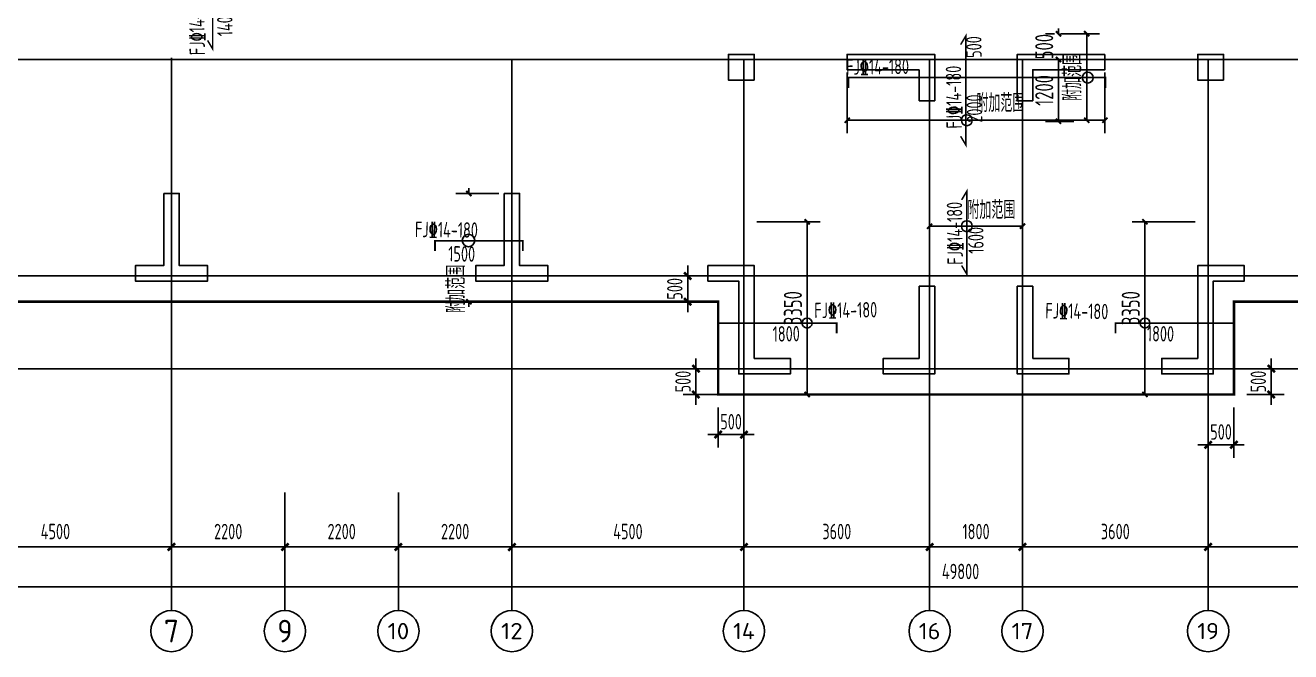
# Model space of a CAD drawing. Extents: x 627893 to 789462, y -407363 to 145317.
# Drawn here: x 681040 to 705575, y -302535 to -290379 of the extents above; entities that cross this region are included whole.
import ezdxf
from ezdxf.enums import TextEntityAlignment as Align

# ---------------------------------------------------------------- set-up
doc = ezdxf.new("R2010")
doc.units = 0
doc.header["$LTSCALE"] = 100
doc.layers.get('0').update_dxf_attribs({"linetype": 'CONTINUOUS'})
doc.layers.get('Defpoints').update_dxf_attribs({"linetype": 'CONTINUOUS'})
for name, color, linetype in [('AXIS', 3, 'CONTINUOUS'), ('AXIS_TEXT', 7, 'CONTINUOUS'), ('COLU', 255, 'CONTINUOUS'), ('DIM', 3, 'CONTINUOUS'), ('dim-wall', 7, 'CONTINUOUS'), ('dote', 253, 'CONTINUOUS'), ('WALL', 255, 'CONTINUOUS'), ('Z-CT', 2, 'CONTINUOUS'), ('支座钢筋标注', 173, 'CONTINUOUS'), ('板底钢筋', 24, 'CONTINUOUS'), ('楼板负筋钢筋', 1, 'CONTINUOUS')]:
    doc.layers.add(name, color=color, linetype=linetype)
doc.styles.add('_TCH_AXIS', font='tssdeng.shx', dxfattribs={"width": 0.7, "bigfont": 'tssdchn.shx'})
doc.styles.add('COMPLEX', font='tssdeng.shx', dxfattribs={"width": 0.7, "bigfont": 'tssdchn.shx'})
doc.styles.add('dim_font', font='tssdeng.shx', dxfattribs={"width": 0.7, "bigfont": 'tssdchn.shx'})
doc.styles.add('Jgcad-DIM', font='tssdeng.shx', dxfattribs={"width": 0.7, "bigfont": 'tssdchn.shx'})
doc.styles.get("Standard").update_dxf_attribs({"font": 'tssdeng.shx', "width": 0.7, "bigfont": 'tssdchn.shx'})
doc.styles.add('TSSD_Dimension', font='Tssdeng.shx', dxfattribs={"width": 0.7, "bigfont": 'tssdchn.shx'})
doc.dimstyles.new('DIMN', dxfattribs={"dimtxt": 300, "dimasz": 1, "dimexe": 250, "dimexo": 300, "dimgap": 150, "dimtad": 1, "dimdec": 0, "dimzin": 0, "dimdsep": 46, "dimtxsty": 'dim_font', "dimblk": '_DIMX', "dimcen": 0.09, "dimclrt": 7, "dimadec": 0, "dimazin": 0, "dimtfac": 1, "dimtdec": 0, "dimtix": 1, "dimtmove": 2, "dimatfit": 3, "dimldrblk": '_DIMX', "dimfxl": 250, "dimtolj": 1, "dimtzin": 0, "dimarcsym": 0})
doc.dimstyles.new('JGCAD_100_117', dxfattribs={"dimtxt": 351, "dimasz": 100, "dimexe": 250, "dimexo": 250, "dimgap": 100, "dimtad": 1, "dimdec": 0, "dimdsep": 46, "dimtxsty": 'Jgcad-DIM', "dimblk1": 'ARCHTICK', "dimblk2": 'ARCHTICK', "dimsah": 1, "dimcen": 0.09, "dimclre": 7, "dimclrt": 1, "dimadec": 3, "dimazin": 0, "dimtfac": 1, "dimtdec": 4, "dimtix": 1, "dimtofl": 0, "dimtmove": 2, "dimatfit": 3, "dimfxl": 1, "dimtolj": 1, "dimtzin": 0, "dimarcsym": 0})
doc.dimstyles.new('TSSD_100_100$0', dxfattribs={"dimtxt": 300, "dimasz": 100, "dimexe": 250, "dimexo": 250, "dimgap": 100, "dimtad": 1, "dimdec": 0, "dimzin": 0, "dimdsep": 46, "dimtxsty": 'TSSD_Dimension', "dimblk": '_TSDBK', "dimblk1": '_TSDBK', "dimblk2": '_TSDBK', "dimsah": 1, "dimcen": 0, "dimclrt": 7, "dimadec": 0, "dimazin": 0, "dimtfac": 1, "dimtdec": 0, "dimtix": 1, "dimtmove": 2, "dimatfit": 3, "dimldrblk": '_TSDBK', "dimfxl": 1, "dimtolj": 1, "dimtzin": 0, "dimarcsym": 0})

# ---------------------------------------------------------------- blocks, each defined once
blk = doc.blocks.new('_AXISO')
blk.add_circle((0, 0), 0.5)
at = {"layer": 'AXIS_TEXT', "style": 'COMPLEX', "width": 1.041667}
blk.add_attdef('A', text='', height=0.56, dxfattribs=at).set_placement((-0.25, -0.28), (0.25, -0.28), align=Align.FIT)
blk = doc.blocks.new('_DIMX')
blk.add_line((-150, 0), (150, 0))
at = {"const_width": 50}
blk.add_lwpolyline([(-70, -70), (70, 70)], dxfattribs=at)
blk = doc.blocks.new('_ArchTick')
at = {"color": 0, "linetype": 'ByBlock', "const_width": 0.4}
blk.add_lwpolyline([(-0.5, -0.5), (0.5, 0.5)], dxfattribs=at)
blk = doc.blocks.new('*D768')
at = {"layer": 'Defpoints', "color": 0}
for p in [(696978, -291043), (701974, -291043), (701974, -292221)]:
    blk.add_point(p, dxfattribs=at)
at = {"layer": 'dim-wall', "color": 7, "lineweight": -2}
for p, q in [((696978, -291293), (696978, -292471)), ((701974, -291293), (701974, -292471))]:
    blk.add_line(p, q, dxfattribs=at)
at = {"layer": 'dim-wall', "color": 0, "lineweight": -2}
blk.add_line((696978, -292221), (701974, -292221), dxfattribs=at)
at = {"layer": 'dim-wall', "color": 0, "lineweight": -2, "xscale": 100, "yscale": 100, "zscale": 100, "rotation": 180}
blk.add_blockref('_ArchTick', (696978, -292221), dxfattribs=at)
at = {"layer": 'dim-wall', "color": 0, "lineweight": -2, "xscale": 100, "yscale": 100, "zscale": 100}
blk.add_blockref('_ArchTick', (701974, -292221), dxfattribs=at)
at = {"layer": 'dim-wall', "color": 1, "insert": (699945, -291888), "char_height": 351, "attachment_point": 5, "style": 'Jgcad-DIM'}
blk.add_mtext('\\A1;\\A1;\\A1;\\A1;附加范围', dxfattribs=at)
blk = doc.blocks.new('*D769')
at = {"layer": 'Defpoints', "color": 0}
for p in [(700863, -290543), (700800, -292221), (701620, -292221)]:
    blk.add_point(p, dxfattribs=at)
at = {"layer": 'dim-wall', "color": 7, "lineweight": -2}
for p, q in [((701113, -290543), (701870, -290543)), ((701050, -292221), (701870, -292221))]:
    blk.add_line(p, q, dxfattribs=at)
at = {"layer": 'dim-wall', "color": 0, "lineweight": -2}
blk.add_line((701620, -290543), (701620, -292221), dxfattribs=at)
at = {"layer": 'dim-wall', "color": 0, "lineweight": -2, "xscale": 100, "yscale": 100, "zscale": 100}
for p, rotation in [((701620, -290543), 90), ((701620, -292221), 270)]:
    blk.add_blockref('_ArchTick', p, dxfattribs=dict(at, rotation=rotation))
at = {"layer": 'dim-wall', "color": 1, "insert": (701344, -291382), "char_height": 351, "attachment_point": 5, "rotation": 90, "style": 'Jgcad-DIM'}
blk.add_mtext('\\A1;\\A1;\\A1;\\A1;\\A1;附加范围', dxfattribs=at)
blk = doc.blocks.new('*D770')
at = {"layer": 'Defpoints', "color": 0}
for p in [(700374, -294278), (698574, -295443), (700374, -295443)]:
    blk.add_point(p, dxfattribs=at)
at = {"layer": 'dim-wall', "color": 7, "lineweight": -2}
for p, q in [((698574, -295193), (698574, -294028)), ((700374, -295193), (700374, -294028))]:
    blk.add_line(p, q, dxfattribs=at)
at = {"layer": 'dim-wall', "color": 0, "lineweight": -2}
blk.add_line((698574, -294278), (700374, -294278), dxfattribs=at)
at = {"layer": 'dim-wall', "color": 0, "lineweight": -2, "xscale": 100, "yscale": 100, "zscale": 100, "rotation": 180}
blk.add_blockref('_ArchTick', (698574, -294278), dxfattribs=at)
at = {"layer": 'dim-wall', "color": 0, "lineweight": -2, "xscale": 100, "yscale": 100, "zscale": 100}
blk.add_blockref('_ArchTick', (700374, -294278), dxfattribs=at)
at = {"layer": 'dim-wall', "color": 1, "insert": (699771, -293963), "char_height": 351, "attachment_point": 5, "style": 'Jgcad-DIM'}
blk.add_mtext('\\A1;\\A1;\\A1;附加范围', dxfattribs=at)
blk = doc.blocks.new('*D771')
at = {"layer": 'Defpoints', "color": 0}
for p in [(694974, -294193), (694974, -297543), (696199, -297543)]:
    blk.add_point(p, dxfattribs=at)
at = {"layer": 'dim-wall', "color": 7, "lineweight": -2}
for p, q in [((695224, -294193), (696449, -294193)), ((695224, -297543), (696449, -297543))]:
    blk.add_line(p, q, dxfattribs=at)
at = {"layer": 'dim-wall', "color": 0, "lineweight": -2}
blk.add_line((696199, -294193), (696199, -297543), dxfattribs=at)
at = {"layer": 'dim-wall', "color": 0, "lineweight": -2, "xscale": 100, "yscale": 100, "zscale": 100}
for p, rotation in [((696199, -294193), 90), ((696199, -297543), 270)]:
    blk.add_blockref('_ArchTick', p, dxfattribs=dict(at, rotation=rotation))
at = {"layer": 'dim-wall', "color": 1, "insert": (695923, -295868), "char_height": 351, "attachment_point": 5, "rotation": 90, "style": 'Jgcad-DIM'}
blk.add_mtext('\\A1;3350', dxfattribs=at)
blk = doc.blocks.new('*D774')
at = {"layer": 'Defpoints', "color": 0}
for p in [(690474, -293643), (689640, -295743), (690474, -295743)]:
    blk.add_point(p, dxfattribs=at)
at = {"layer": 'dim-wall', "color": 7, "lineweight": -2}
for p, q in [((690224, -293643), (689390, -293643)), ((690224, -295743), (689390, -295743))]:
    blk.add_line(p, q, dxfattribs=at)
at = {"layer": 'dim-wall', "color": 0, "lineweight": -2}
for p, q in [((689640, -293643), (689640, -293543)), ((689640, -295743), (689640, -295843))]:
    blk.add_line(p, q, dxfattribs=at)
at = {"layer": 'dim-wall', "color": 0, "lineweight": -2, "xscale": 100, "yscale": 100, "zscale": 100}
for p, rotation in [((689640, -293643), 270), ((689640, -295743), 90)]:
    blk.add_blockref('_ArchTick', p, dxfattribs=dict(at, rotation=rotation))
at = {"layer": 'dim-wall', "color": 1, "insert": (689392, -295495), "char_height": 351, "attachment_point": 5, "rotation": 90, "style": 'Jgcad-DIM'}
blk.add_mtext('\\A1;\\A1;\\A1;附加范围', dxfattribs=at)
blk = doc.blocks.new('*D780')
at = {"layer": 'Defpoints', "color": 0}
for p in [(701072, -291043), (701729, -291043), (701620, -292243)]:
    blk.add_point(p, dxfattribs=at)
at = {"layer": 'dim-wall', "color": 7, "lineweight": -2}
for p, q in [((701479, -291043), (700822, -291043)), ((701370, -292243), (700822, -292243))]:
    blk.add_line(p, q, dxfattribs=at)
at = {"layer": 'dim-wall', "color": 0, "lineweight": -2}
blk.add_line((701072, -292243), (701072, -291043), dxfattribs=at)
at = {"layer": 'dim-wall', "color": 0, "lineweight": -2, "xscale": 100, "yscale": 100, "zscale": 100}
for p, rotation in [((701072, -291043), 90), ((701072, -292243), 270)]:
    blk.add_blockref('_ArchTick', p, dxfattribs=dict(at, rotation=rotation))
at = {"layer": 'dim-wall', "color": 1, "insert": (700796, -291643), "char_height": 351, "attachment_point": 5, "rotation": 90, "style": 'Jgcad-DIM'}
blk.add_mtext('\\A1;1200', dxfattribs=at)
blk = doc.blocks.new('*D781')
at = {"layer": 'Defpoints', "color": 0}
for p in [(701072, -290543), (701242, -290543), (701729, -291043)]:
    blk.add_point(p, dxfattribs=at)
at = {"layer": 'dim-wall', "color": 0, "lineweight": -2}
for p, q in [((701072, -290543), (701072, -290443)), ((701072, -291043), (701072, -291143))]:
    blk.add_line(p, q, dxfattribs=at)
at = {"layer": 'dim-wall', "color": 7, "lineweight": -2}
for p, q in [((700992, -290543), (700822, -290543)), ((701479, -291043), (700822, -291043))]:
    blk.add_line(p, q, dxfattribs=at)
at = {"layer": 'dim-wall', "color": 0, "lineweight": -2, "xscale": 100, "yscale": 100, "zscale": 100}
for p, rotation in [((701072, -290543), 270), ((701072, -291043), 90)]:
    blk.add_blockref('_ArchTick', p, dxfattribs=dict(at, rotation=rotation))
at = {"layer": 'dim-wall', "color": 1, "insert": (700796, -290793), "char_height": 351, "attachment_point": 5, "rotation": 90, "style": 'Jgcad-DIM'}
blk.add_mtext('\\A1;500', dxfattribs=at)
blk = doc.blocks.new('*D787')
at = {"layer": 'Defpoints', "color": 0}
for p in [(703974, -294193), (702749, -297543), (703974, -297543)]:
    blk.add_point(p, dxfattribs=at)
at = {"layer": 'dim-wall', "color": 7, "lineweight": -2}
for p, q in [((703724, -294193), (702499, -294193)), ((703724, -297543), (702499, -297543))]:
    blk.add_line(p, q, dxfattribs=at)
at = {"layer": 'dim-wall', "color": 0, "lineweight": -2}
blk.add_line((702749, -294193), (702749, -297543), dxfattribs=at)
at = {"layer": 'dim-wall', "color": 0, "lineweight": -2, "xscale": 100, "yscale": 100, "zscale": 100}
for p, rotation in [((702749, -294193), 90), ((702749, -297543), 270)]:
    blk.add_blockref('_ArchTick', p, dxfattribs=dict(at, rotation=rotation))
at = {"layer": 'dim-wall', "color": 1, "insert": (702474, -295868), "char_height": 351, "attachment_point": 5, "rotation": 90, "style": 'Jgcad-DIM'}
blk.add_mtext('\\A1;3350', dxfattribs=at)
blk = doc.blocks.new('_TSDBK')
blk.add_line((-1, 0), (0, 0))
at = {"const_width": 0.5}
blk.add_lwpolyline([(-0.7, -0.7), (0.7, 0.7)], dxfattribs=at)
blk = doc.blocks.new('*D898')
at = {"layer": 'Defpoints', "color": 0}
for p in [(694452, -295243), (693883, -295743), (694474, -295743)]:
    blk.add_point(p, dxfattribs=at)
at = {"layer": 'DIM', "color": 0, "lineweight": -2}
for p, q in [((693883, -295143), (693883, -295043)), ((694202, -295243), (693633, -295243)), ((693883, -295243), (693883, -295743)), ((694224, -295743), (693633, -295743)), ((693883, -295843), (693883, -295943))]:
    blk.add_line(p, q, dxfattribs=at)
at = {"layer": 'DIM', "color": 0, "lineweight": -2, "xscale": 100, "yscale": 100, "zscale": 100}
for p, rotation in [((693883, -295243), 270), ((693883, -295743), 90)]:
    blk.add_blockref('_TSDBK', p, dxfattribs=dict(at, rotation=rotation))
at = {"layer": 'DIM', "color": 7, "insert": (693633, -295493), "char_height": 300, "attachment_point": 5, "rotation": 90, "style": 'TSSD_Dimension'}
blk.add_mtext('\\A1;500', dxfattribs=at)
blk = doc.blocks.new('*D899')
at = {"layer": 'Defpoints', "color": 0}
for p in [(694974, -297043), (694043, -297543), (694974, -297543)]:
    blk.add_point(p, dxfattribs=at)
at = {"layer": 'DIM', "color": 0, "lineweight": -2}
for p, q in [((694043, -296943), (694043, -296843)), ((694724, -297043), (693793, -297043)), ((694043, -297043), (694043, -297543)), ((694724, -297543), (693793, -297543)), ((694043, -297643), (694043, -297743))]:
    blk.add_line(p, q, dxfattribs=at)
at = {"layer": 'DIM', "color": 0, "lineweight": -2, "xscale": 100, "yscale": 100, "zscale": 100}
for p, rotation in [((694043, -297043), 270), ((694043, -297543), 90)]:
    blk.add_blockref('_TSDBK', p, dxfattribs=dict(at, rotation=rotation))
at = {"layer": 'DIM', "color": 7, "insert": (693793, -297293), "char_height": 300, "attachment_point": 5, "rotation": 90, "style": 'TSSD_Dimension'}
blk.add_mtext('\\A1;500', dxfattribs=at)
blk = doc.blocks.new('*D900')
at = {"layer": 'Defpoints', "color": 0}
for p in [(694474, -297543), (694974, -297543), (694974, -298322)]:
    blk.add_point(p, dxfattribs=at)
at = {"layer": 'DIM', "color": 0, "lineweight": -2}
for p, q in [((694474, -297793), (694474, -298572)), ((694974, -297793), (694974, -298572)), ((694374, -298322), (694274, -298322)), ((694474, -298322), (694974, -298322)), ((695074, -298322), (695174, -298322))]:
    blk.add_line(p, q, dxfattribs=at)
at = {"layer": 'DIM', "color": 0, "lineweight": -2, "xscale": 100, "yscale": 100, "zscale": 100}
blk.add_blockref('_TSDBK', (694474, -298322), dxfattribs=at)
at = {"layer": 'DIM', "color": 0, "lineweight": -2, "xscale": 100, "yscale": 100, "zscale": 100, "rotation": 180}
blk.add_blockref('_TSDBK', (694974, -298322), dxfattribs=at)
at = {"layer": 'DIM', "color": 7, "insert": (694724, -298072), "char_height": 300, "attachment_point": 5, "style": 'TSSD_Dimension'}
blk.add_mtext('\\A1;500', dxfattribs=at)
blk = doc.blocks.new('*D901')
at = {"layer": 'Defpoints', "color": 0}
for p in [(703974, -297543), (704474, -297543), (704474, -298520)]:
    blk.add_point(p, dxfattribs=at)
at = {"layer": 'DIM', "color": 0, "lineweight": -2}
for p, q in [((703974, -297793), (703974, -298770)), ((704474, -297793), (704474, -298770)), ((703874, -298520), (703774, -298520)), ((703974, -298520), (704474, -298520)), ((704574, -298520), (704674, -298520))]:
    blk.add_line(p, q, dxfattribs=at)
at = {"layer": 'DIM', "color": 0, "lineweight": -2, "xscale": 100, "yscale": 100, "zscale": 100}
blk.add_blockref('_TSDBK', (703974, -298520), dxfattribs=at)
at = {"layer": 'DIM', "color": 0, "lineweight": -2, "xscale": 100, "yscale": 100, "zscale": 100, "rotation": 180}
blk.add_blockref('_TSDBK', (704474, -298520), dxfattribs=at)
at = {"layer": 'DIM', "color": 7, "insert": (704224, -298270), "char_height": 300, "attachment_point": 5, "style": 'TSSD_Dimension'}
blk.add_mtext('\\A1;500', dxfattribs=at)
blk = doc.blocks.new('*D902')
at = {"layer": 'Defpoints', "color": 0}
for p in [(704474, -297043), (704474, -297543), (705197, -297543)]:
    blk.add_point(p, dxfattribs=at)
at = {"layer": 'DIM', "color": 0, "lineweight": -2}
for p, q in [((705197, -296943), (705197, -296843)), ((704724, -297043), (705447, -297043)), ((705197, -297043), (705197, -297543)), ((704724, -297543), (705447, -297543)), ((705197, -297643), (705197, -297743))]:
    blk.add_line(p, q, dxfattribs=at)
at = {"layer": 'DIM', "color": 0, "lineweight": -2, "xscale": 100, "yscale": 100, "zscale": 100}
for p, rotation in [((705197, -297043), 270), ((705197, -297543), 90)]:
    blk.add_blockref('_TSDBK', p, dxfattribs=dict(at, rotation=rotation))
at = {"layer": 'DIM', "color": 7, "insert": (704947, -297293), "char_height": 300, "attachment_point": 5, "rotation": 90, "style": 'TSSD_Dimension'}
blk.add_mtext('\\A1;500', dxfattribs=at)

msp = doc.modelspace()

# ---------------------------------------------------------------- linework, layer by layer
at = {"layer": 'AXIS'}
for p, q in [((683874, -299443.3), (683874, -301735.2)), ((686074, -299443.3), (686074, -301735.2)), ((688274, -299443.3), (688274, -301735.2)), ((690474, -299443.3), (690474, -301735.2)), ((694974, -299443.3), (694974, -301735.2)), ((698574, -299443.3), (698574, -301735.2)), ((700374, -299443.3), (700374, -301735.2)), ((703974, -299443.3), (703974, -301735.2))]:
    msp.add_line(p, q, dxfattribs=at)
at = {"layer": 'COLU'}
for points in [[(695174, -291443.3), (695174, -290943.3), (694674, -290943.3), (694674, -291443.3)], [(704274, -291443.3), (704274, -290943.3), (703774, -290943.3), (703774, -291443.3)]]:
    msp.add_lwpolyline(points, close=True, dxfattribs=at)
at = {"layer": 'dim-wall'}
for centre, radius in [((701640, -291393.3), 106.3), ((699295.2, -292220.8), 106.3), ((699295.2, -294277.8), 106.3), ((689632.8, -294556.1), 121.8), ((696198.7, -296158.5), 95.6), ((702749.3, -296158.5), 95.6)]:
    msp.add_circle(centre, radius, dxfattribs=at)
at = {"layer": 'dote'}
for p, q in [((726174, -291043.3), (671970.6, -291043.3)), ((683874, -291009.9), (683874, -299443.3)), ((690474, -291043.3), (690474, -299443.3)), ((694974, -291043.3), (694974, -299443.3)), ((698574, -291043.3), (698574, -299443.3)), ((700374, -291043.3), (700374, -299443.3)), ((703974, -291043.3), (703974, -299443.3)), ((671970.6, -295243.3), (726174, -295243.3)), ((672270.6, -297043.3), (726174, -297043.3))]:
    msp.add_line(p, q, dxfattribs=at)
at = {"layer": 'WALL'}
for points in [[(698374, -291243.3), (698374, -291843.3), (698674, -291843.3), (698674, -290943.3), (696974, -290943.3), (696974, -291243.3)], [(701974, -290943.3), (700274, -290943.3), (700274, -291843.3), (700574, -291843.3), (700574, -291243.3), (701974, -291243.3)], [(683724, -293643.3), (684024, -293643.3), (684024, -295043.3), (684574, -295043.3), (684574, -295343.3), (683774, -295343.3), (683174, -295343.3), (683174, -295043.3), (683724, -295043.3)], [(690324, -293643.3), (690624, -293643.3), (690624, -295043.3), (691174, -295043.3), (691174, -295343.3), (690374, -295343.3), (689774, -295343.3), (689774, -295043.3), (690324, -295043.3)], [(695174, -296843.3), (695174, -295043.3), (694274, -295043.3), (694274, -295343.3), (694874, -295343.3), (694874, -297143.3), (695874, -297143.3), (695874, -296843.3)], [(703774, -296843.3), (703774, -295043.3), (704674, -295043.3), (704674, -295343.3), (704074, -295343.3), (704074, -297143.3), (703074, -297143.3), (703074, -296843.3)], [(698374, -296843.3), (697674, -296843.3), (697674, -297143.3), (698674, -297143.3), (698674, -295443.3), (698374, -295443.3)], [(700574, -296843.3), (701274, -296843.3), (701274, -297143.3), (700274, -297143.3), (700274, -295443.3), (700574, -295443.3)]]:
    msp.add_lwpolyline(points, close=True, dxfattribs=at)
at = {"layer": 'Z-CT', "const_width": 50}
msp.add_lwpolyline([(719074, -295743.3), (704474, -295743.3), (704474, -297543.3), (694474, -297543.3), (694474, -295743.3), (679874, -295743.3), (679874, -297543.3), (677774, -297543.3), (676274, -299043.3), (675263.7, -299043.3), (673774, -297543.3), (673774, -285443.3), (683174, -285443.3), (683174, -283643.3), (685274, -283643.3), (685274, -281843.3), (689074, -281843.3), (689074, -283643.3), (691174, -283643.3), (691174, -285443.3), (707774, -285443.3)], dxfattribs=at)
at = {"layer": '板底钢筋', "const_width": 30}
for points in [[(684573.7, -290671.3), (684673.7, -290837.9), (684673.7, -289489), (684573.7, -289655.7)], [(699175, -292532.5), (699275, -292699.2), (699275, -290587.7), (699175, -290754.3)], [(699195.2, -295040.9), (699295.2, -295207.6), (699295.2, -293599.3), (699195.2, -293766)]]:
    msp.add_lwpolyline(points, dxfattribs=at)
at = {"layer": '楼板负筋钢筋', "const_width": 35}
for points in [[(697001.1, -291593.3), (697001.1, -291393.3), (701982.4, -291393.3), (701982.4, -291593.3)], [(688983, -294761.3), (688983, -294561.3), (690687.6, -294561.3), (690687.6, -294761.3)], [(694474, -296358.5), (694474, -296158.5), (696770.9, -296158.5), (696770.9, -296358.5)], [(704474, -296358.5), (704474, -296158.5), (702177.2, -296158.5), (702177.2, -296358.5)]]:
    msp.add_lwpolyline(points, dxfattribs=at)

# ---------------------------------------------------------------- block references
at = {"layer": 'AXIS'}
ref = msp.add_blockref('_AXISO', (683874, -302135.2), dxfattribs=dict(at, xscale=800, yscale=800, zscale=800))
ref.add_attrib('A', '7', dxfattribs={"layer": 'AXIS_TEXT', "height": 438.4, "style": '_TCH_AXIS', "width": 1.238095}).set_placement((683727.9, -302354.4), (684020.1, -302354.4), align=Align.FIT)
ref = msp.add_blockref('_AXISO', (686074, -302135.2), dxfattribs=dict(at, xscale=800, yscale=800, zscale=800))
ref.add_attrib('A', '9', dxfattribs={"layer": 'AXIS_TEXT', "height": 438.4, "style": '_TCH_AXIS', "width": 1.333333}).set_placement((685927.9, -302354.4), (686220.1, -302354.4), align=Align.FIT)
ref = msp.add_blockref('_AXISO', (688274, -302135.2), dxfattribs=dict(at, xscale=800, yscale=800, zscale=800))
ref.add_attrib('A', '10', dxfattribs={"layer": 'AXIS_TEXT', "height": 315.75, "style": '_TCH_AXIS', "width": 1.155556}).set_placement((688063.5, -302293.1), (688484.5, -302293.1), align=Align.FIT)
ref = msp.add_blockref('_AXISO', (690474, -302135.2), dxfattribs=dict(at, xscale=800, yscale=800, zscale=800))
ref.add_attrib('A', '12', dxfattribs={"layer": 'AXIS_TEXT', "height": 315.75, "style": '_TCH_AXIS', "width": 1.155556}).set_placement((690263.5, -302293.1), (690684.5, -302293.1), align=Align.FIT)
ref = msp.add_blockref('_AXISO', (694974, -302135.2), dxfattribs=dict(at, xscale=800, yscale=800, zscale=800))
ref.add_attrib('A', '14', dxfattribs={"layer": 'AXIS_TEXT', "height": 315.75, "style": '_TCH_AXIS', "width": 0.990476}).set_placement((694763.5, -302293.1), (695184.5, -302293.1), align=Align.FIT)
ref = msp.add_blockref('_AXISO', (698574, -302135.2), dxfattribs=dict(at, xscale=800, yscale=800, zscale=800))
ref.add_attrib('A', '16', dxfattribs={"layer": 'AXIS_TEXT', "height": 315.75, "style": '_TCH_AXIS', "width": 1.195402}).set_placement((698363.5, -302293.1), (698784.5, -302293.1), align=Align.FIT)
ref = msp.add_blockref('_AXISO', (700374, -302135.2), dxfattribs=dict(at, xscale=800, yscale=800, zscale=800))
ref.add_attrib('A', '17', dxfattribs={"layer": 'AXIS_TEXT', "height": 315.75, "style": '_TCH_AXIS', "width": 1.155556}).set_placement((700163.5, -302293.1), (700584.5, -302293.1), align=Align.FIT)
ref = msp.add_blockref('_AXISO', (703974, -302135.2), dxfattribs=dict(at, xscale=800, yscale=800, zscale=800))
ref.add_attrib('A', '19', dxfattribs={"layer": 'AXIS_TEXT', "height": 315.75, "style": '_TCH_AXIS', "width": 1.195402}).set_placement((703763.5, -302293.1), (704184.5, -302293.1), align=Align.FIT)

# ---------------------------------------------------------------- texts
at = {"layer": '支座钢筋标注', "color": 47, "width": 0.7}
for s, rotation, p in [('FJ%%13214-180', 90.81971, (684525.8, -290957.3)), ('1400', 90.81971, (685062.4, -290589.6)), ('500', 90.81971, (699585.4, -291009)), ('FJ%%13214-180', 0.81971, (696955.7, -291341)), ('FJ%%13214-180', 90.81971, (699201.7, -292382.6)), ('2000', 90.81971, (699596.4, -292267.1)), ('FJ%%13214-180', 90.81971, (699221.8, -295024.4)), ('FJ%%13214-180', 359.30323, (688593.1, -294489.4)), ('1600', 90.81971, (699623.7, -294810.2)), ('1500', 359.30323, (689239.1, -294962.9)), ('FJ%%13214-180', 0.81971, (696338.6, -296064.5)), ('FJ%%13214-180', 359.18029, (700815.2, -296067.7)), ('1800', 0.81971, (695532.7, -296520.1)), ('1800', 359.18029, (702785.4, -296511.1))]:
    msp.add_text(s, height=300, rotation=rotation, dxfattribs=at).set_placement(p)

# ---------------------------------------------------------------- dimensions: what is measured, and where the dimension line sits
at = {"layer": 'AXIS'}
for base, p1, p2 in [((724074, -301278.2), (674274, -299443.3), (724074, -299443.3)), ((683874, -300503.1), (679374, -299443.3), (683874, -299443.3)), ((686074, -300503.1), (683874, -299443.3), (686074, -299443.3)), ((688274, -300503.1), (686074, -299443.3), (688274, -299443.3)), ((690474, -300503.1), (688274, -299443.3), (690474, -299443.3)), ((694974, -300503.1), (690474, -299443.3), (694974, -299443.3)), ((698574, -300503.1), (694974, -299443.3), (698574, -299443.3)), ((700374, -300503.1), (698574, -299443.3), (700374, -299443.3)), ((703974, -300503.1), (700374, -299443.3), (703974, -299443.3)), ((708474, -300503.1), (703974, -299443.3), (708474, -299443.3))]:
    msp.add_linear_dim(base=base, p1=p1, p2=p2, dimstyle='DIMN', dxfattribs=at).render()
at = {"layer": 'DIM'}
for base, p1, p2, picture, middle in [((693882.6, -295743.3), (694451.9, -295243.3), (694474, -295743.3), '*D898', (693632.6, -295493.3)), ((694043.1, -297543.3), (694974, -297043.3), (694974, -297543.3), '*D899', (693793.1, -297293.3)), ((705197, -297543.3), (704474, -297043.3), (704474, -297543.3), '*D902', (704947, -297293.3))]:
    dim = msp.add_linear_dim(base=base, p1=p1, p2=p2, angle=90, dimstyle='TSSD_100_100$0', dxfattribs=at)
    dim.commit()
    dim.dimension.update_dxf_attribs({"geometry": picture, "text_midpoint": middle})
for base, p1, p2, picture, middle in [((694974, -298321.9), (694474, -297543.3), (694974, -297543.3), '*D900', (694724, -298071.9)), ((704474, -298519.6), (703974, -297543.3), (704474, -297543.3), '*D901', (704224, -298269.6))]:
    dim = msp.add_linear_dim(base=base, p1=p1, p2=p2, dimstyle='TSSD_100_100$0', dxfattribs=at)
    dim.commit()
    dim.dimension.update_dxf_attribs({"geometry": picture, "text_midpoint": middle})
at = {"layer": 'dim-wall'}
for base, p1, p2, picture, middle in [((701071.8, -290543.3), (701728.5, -291043.3), (701241.7, -290543.3), '*D781', (700796.3, -290793.3)), ((701071.7547, -291043.3104), (701619.8289, -292242.812), (701728.5241, -291043.3104), '*D780', (700796.2547, -291643.0612)), ((696198.7, -297543.3), (694974, -294193.3), (694974, -297543.3), '*D771', (695923.2, -295868.3)), ((702749.3, -297543.3), (703974, -294193.3), (703974, -297543.3), '*D787', (702473.8, -295868.3))]:
    dim = msp.add_linear_dim(base=base, p1=p1, p2=p2, angle=90, dimstyle='JGCAD_100_117', dxfattribs=at)
    dim.commit()
    dim.dimension.update_dxf_attribs({"geometry": picture, "text_midpoint": middle})
dim = msp.add_linear_dim(base=(701619.8, -292220.8), p1=(700862.6, -290543.3), p2=(700800, -292220.8), angle=90, text='\\A1;\\A1;\\A1;\\A1;附加范围', dimstyle='JGCAD_100_117', dxfattribs=at)
dim.commit()
dim.dimension.update_dxf_attribs({"geometry": '*D769', "text_midpoint": (701344.3, -291382.1)})
for base, p1, p2, text, picture, middle in [((701974, -292220.8), (696978.5, -291043.3), (701974, -291043.3), '\\A1;\\A1;\\A1;附加范围', '*D768', (699945.1, -291888.2)), ((700374, -294277.8), (698574, -295443.3), (700374, -295443.3), '\\A1;\\A1;附加范围', '*D770', (699771.3, -293962.6))]:
    dim = msp.add_linear_dim(base=base, p1=p1, p2=p2, text=text, dimstyle='JGCAD_100_117', dxfattribs=at)
    dim.commit()
    dim.dimension.update_dxf_attribs({"geometry": picture, "text_midpoint": middle, "dimtype": 160})
dim = msp.add_linear_dim(base=(689640.3, -295743.3), p1=(690474, -293643.3), p2=(690474, -295743.3), angle=90, text='\\A1;\\A1;附加范围', dimstyle='JGCAD_100_117', dxfattribs=at)
dim.commit()
dim.dimension.update_dxf_attribs({"geometry": '*D774', "text_midpoint": (689391.6, -295495.3), "dimtype": 160})

doc.saveas('drawing.dxf')
